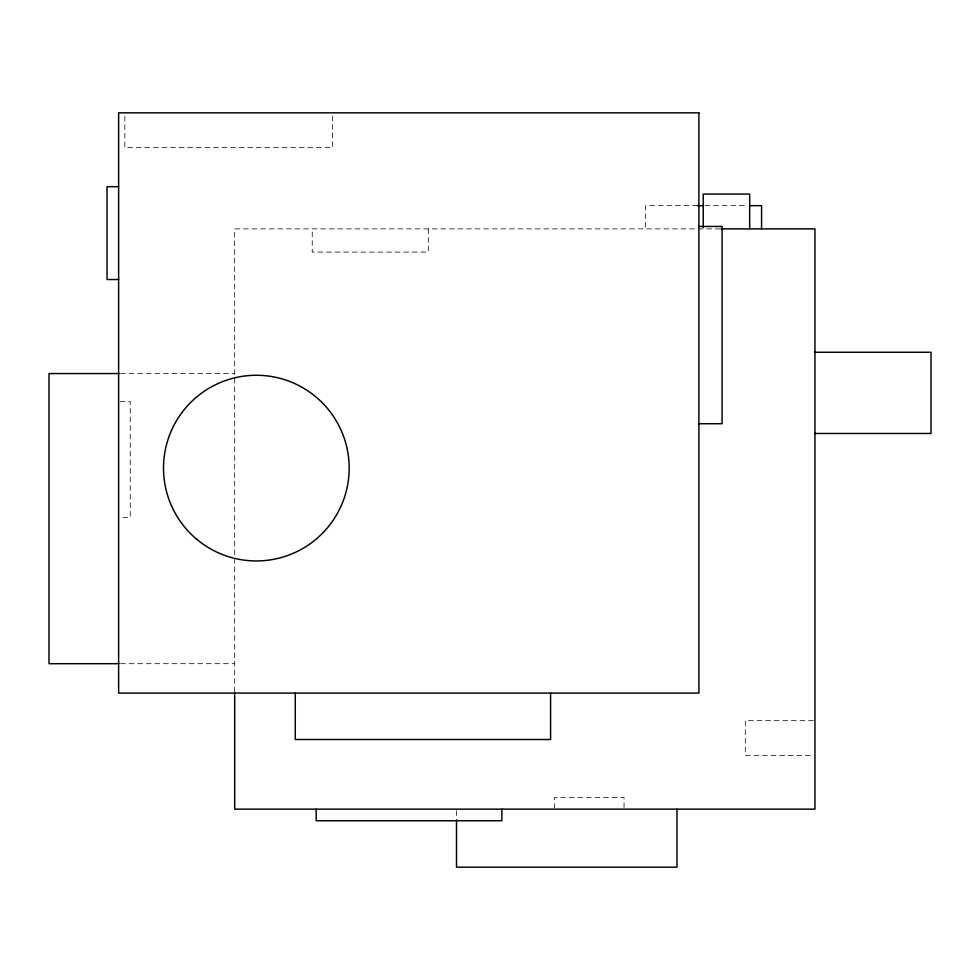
<?xml version="1.0" encoding="UTF-8"?>
<svg xmlns="http://www.w3.org/2000/svg" width="980" height="980" viewBox="0 0 980 980"><rect width="100%" height="100%" fill="white"/><g stroke="black" fill="none" stroke-linecap="round" stroke-linejoin="round"><path stroke-width="0.73" stroke-dasharray="4.9 3.68" d="M697.527 205.665L645.514 205.665L645.514 228.879M705.037 205.665L747.201 205.665M720.276 228.879L234.686 228.879L234.686 693.093M120.54 373.564L234.686 373.564M120.087 401.371L130.242 401.371L130.242 517.428L120.087 517.428M120.54 663.693L234.686 663.693M813.437 720.668L745.314 720.668L745.314 755.482L813.437 755.482M624.04 807.692L624.04 797.536L554.411 797.536L554.411 807.692M456.496 810.668L456.496 818.312M428.297 228.879L428.297 252.093L312.24 252.093L312.24 228.879M332.428 115.861L332.428 147.649L124.84 147.649L124.84 115.861"/><path stroke-width="1.47" d="M118.629 186.678L107.028 186.678L107.028 279.521L118.629 279.521M697.527 205.665L703.542 205.665M749.835 205.665L761.57 205.665L761.57 228.879M698.899 226.441L722.101 226.441L722.101 423.728L698.899 423.728M721.207 228.879L814.944 228.879L814.944 809.149L234.686 809.149L234.686 692.787M814.944 352.249L931 352.249L931 433.479L814.944 433.479M119.009 373.564L49 373.564L49 663.693L119.009 663.693M749.663 228.879L749.663 194.065L703.236 194.065L703.236 227.372M676.996 809.149L676.996 867.165L456.496 867.165L456.496 819.831M550.589 693.093L550.589 739.508L295.274 739.508L295.274 693.093M501.87 809.149L501.87 820.75L316.185 820.75L316.185 809.149M698.899 112.835L118.629 112.835L118.629 693.093L698.899 693.093L698.899 112.835M196.649 539.221A92.843 92.843 0 0 0 347.765 484.243A92.843 92.843 0 0 0 224.604 380.865A92.843 92.843 0 0 0 196.649 539.221"/></g></svg>
